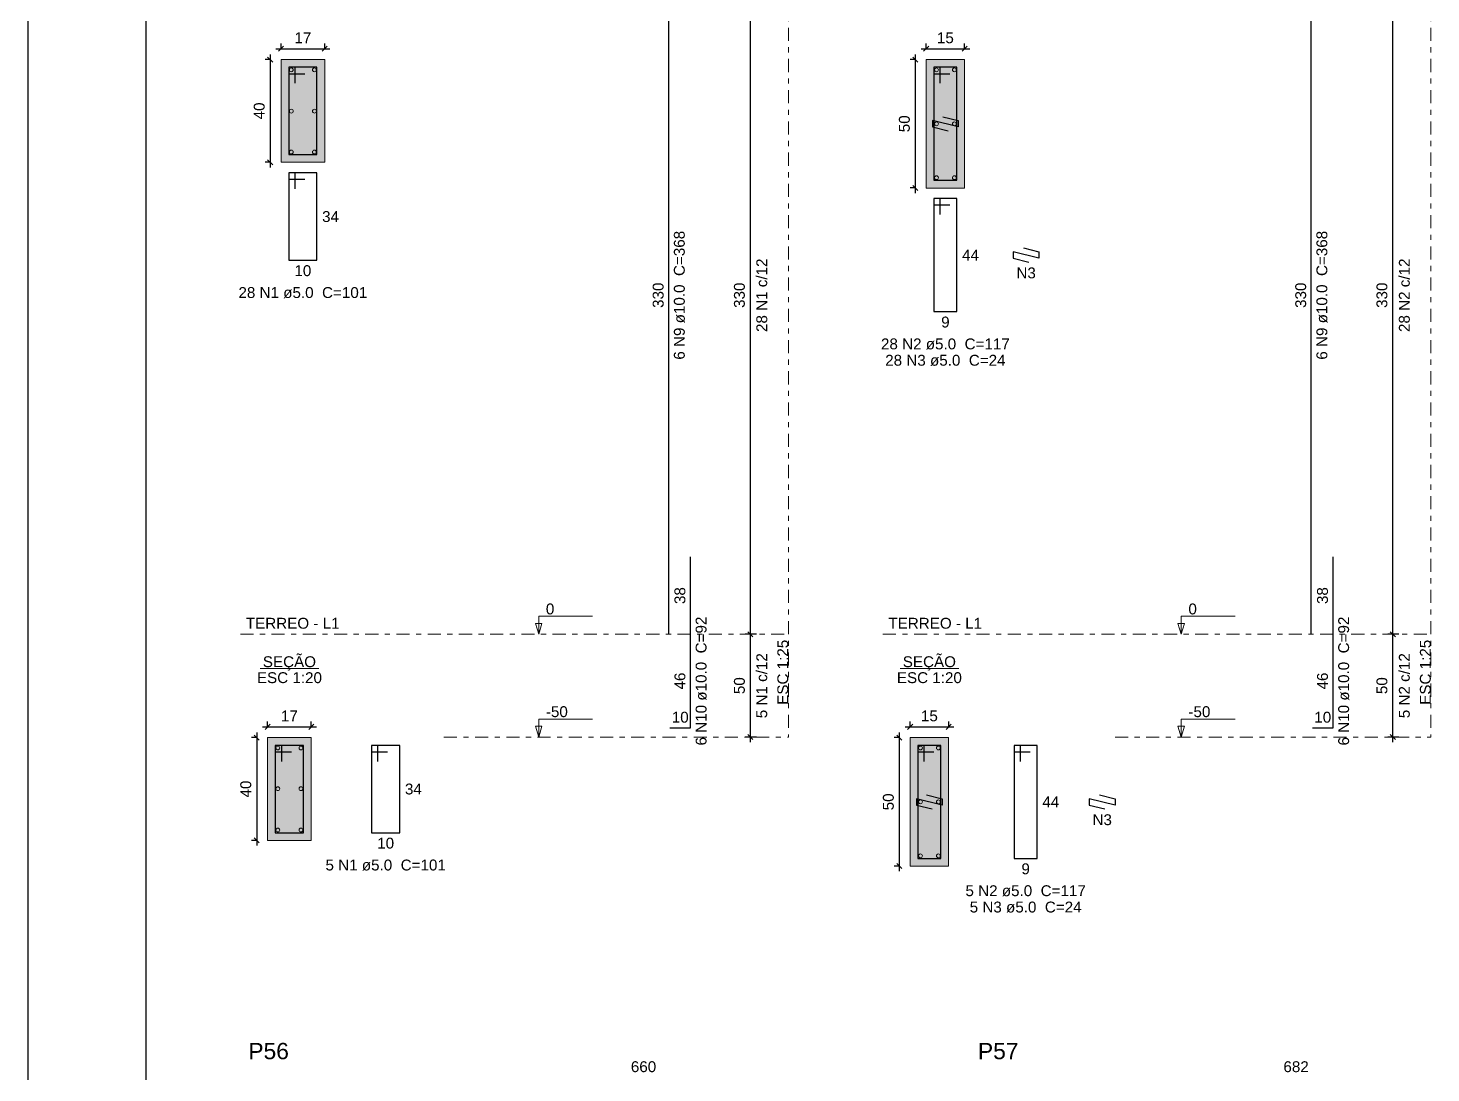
# Model space of a CAD drawing. Header units: millimetres. Extents: x -34 to 951, y -76 to 463.
# Drawn here: x 383.53 to 410.85, y -32.24 to -11.9 of the extents above; entities that cross this region are included whole.
import ezdxf

# ---------------------------------------------------------------- set-up
doc = ezdxf.new("R2010")
doc.units = ezdxf.units.MM
doc.header["$MEASUREMENT"] = 0
doc.linetypes.add('DASHDOT', pattern=[2.54, 1.27, -0.635, 0, -0.635])
doc.linetypes.add('NULL', pattern=[0])
for name, color, linetype, lineweight in [('Descrição da armadura', 7, 'Continuous', 0), ('DT-Barras na forma', 7, 'Continuous', 30), ('DT-Barras no corte', 5, 'Continuous', 5), ('DT-Barras rebatidas', 7, 'Continuous', 30), ('DT-Cotas', 7, 'Continuous', 5), ('DT-Forma', 5, 'Continuous', 5), ('DT-Hachura seção pilares', 252, 'Continuous', 5), ('DT-Pontilhado', 7, 'DASHDOT', 5), ('DT-Textos', 7, 'Continuous', 5), ('DT-Título', 7, 'Continuous', 20), ('Textos armaduras', 7, 'Continuous', 0)]:
    doc.layers.add(name, color=color, linetype=linetype, lineweight=lineweight)
doc.styles.add('Arial', font='arial.ttf')
doc.dimstyles.new('UM_20.000000', dxfattribs={"dimtxt": 0.18, "dimasz": 0.1, "dimexe": 0.1, "dimexo": 0.2, "dimgap": 0, "dimtad": 1, "dimtih": 1, "dimtoh": 1, "dimdec": 1, "dimlfac": 20, "dimzin": 0, "dimdsep": 46, "dimtxsty": 'Standard', "dimcen": 0.09, "dimdle": 0.1, "dimadec": 1, "dimazin": 2, "dimtfac": 1, "dimtdec": 4, "dimtofl": 0, "dimtmove": 0, "dimatfit": 3, "dimfxl": 1, "dimtolj": 1, "dimarcsym": 0})
doc.dimstyles.new('UM_25.000000', dxfattribs={"dimtxt": 0.18, "dimasz": 0.1, "dimexe": 0.1, "dimexo": 0.2, "dimgap": 0, "dimtad": 1, "dimtih": 1, "dimtoh": 1, "dimdec": 1, "dimlfac": 25, "dimzin": 0, "dimdsep": 46, "dimtxsty": 'Standard', "dimcen": 0.09, "dimdle": 0.1, "dimadec": 1, "dimazin": 2, "dimtfac": 1, "dimtdec": 4, "dimtofl": 0, "dimtmove": 0, "dimatfit": 3, "dimfxl": 1, "dimtolj": 1, "dimarcsym": 0})

# ---------------------------------------------------------------- blocks, each defined once
blk = doc.blocks.new('_Oblique')
at = {"color": 0, "linetype": 'ByBlock', "lineweight": -2}
blk.add_line((-0.5, -0.5), (0.5, 0.5), dxfattribs=at)
blk = doc.blocks.new('*D645')
at = {"layer": 'Defpoints', "color": 0, "transparency": 16777216}
for p in [(388.46, -12.513), (388.248, -14.513), (388.46, -14.513)]:
    blk.add_point(p, dxfattribs=at)
at = {"layer": 'DT-Cotas', "color": 0, "lineweight": -2, "transparency": 16777216}
for p, q in [((388.26, -12.513), (388.148, -12.513)), ((388.248, -12.413), (388.248, -14.613)), ((388.26, -14.513), (388.148, -14.513))]:
    blk.add_line(p, q, dxfattribs=at)
at = {"layer": 'DT-Cotas', "color": 0, "lineweight": -2, "transparency": 16777216, "xscale": 0.1, "yscale": 0.1, "zscale": 0.1}
for p, rotation in [((388.248, -12.513), 90), ((388.248, -14.513), 270)]:
    blk.add_blockref('_Oblique', p, dxfattribs=dict(at, rotation=rotation))
at = {"layer": 'DT-Cotas', "color": 7, "transparency": 16777216, "insert": (388.036, -13.513), "char_height": 0.2118, "attachment_point": 5, "rotation": 90, "style": 'Arial'}
blk.add_mtext('\\A1;40', dxfattribs=at)
blk = doc.blocks.new('*D646')
at = {"layer": 'Defpoints', "color": 0, "transparency": 16777216}
for p in [(388.46, -12.513), (389.31, -12.301), (389.31, -12.513)]:
    blk.add_point(p, dxfattribs=at)
at = {"layer": 'DT-Cotas', "color": 0, "lineweight": -2, "transparency": 16777216}
for p, q in [((388.46, -12.313), (388.46, -12.201)), ((389.31, -12.313), (389.31, -12.201)), ((388.36, -12.301), (389.41, -12.301))]:
    blk.add_line(p, q, dxfattribs=at)
at = {"layer": 'DT-Cotas', "color": 0, "lineweight": -2, "transparency": 16777216, "xscale": 0.1, "yscale": 0.1, "zscale": 0.1, "rotation": 180}
blk.add_blockref('_Oblique', (388.46, -12.301), dxfattribs=at)
at = {"layer": 'DT-Cotas', "color": 0, "lineweight": -2, "transparency": 16777216, "xscale": 0.1, "yscale": 0.1, "zscale": 0.1}
blk.add_blockref('_Oblique', (389.31, -12.301), dxfattribs=at)
at = {"layer": 'DT-Cotas', "color": 7, "transparency": 16777216, "insert": (388.885, -12.09), "char_height": 0.2118, "attachment_point": 5, "rotation": 0.0057, "style": 'Arial'}
blk.add_mtext('\\A1;17', dxfattribs=at)
blk = doc.blocks.new('*D647')
at = {"layer": 'Defpoints', "color": 0, "transparency": 16777216}
for p in [(397.598, -10.501), (397.915, -10.501), (397.915, -23.701)]:
    blk.add_point(p, dxfattribs=at)
at = {"layer": 'DT-Cotas', "color": 0, "lineweight": -2, "transparency": 16777216}
for p, q in [((397.715, -10.501), (397.498, -10.501)), ((397.598, -23.801), (397.598, -10.401)), ((397.715, -23.701), (397.498, -23.701))]:
    blk.add_line(p, q, dxfattribs=at)
at = {"layer": 'DT-Cotas', "color": 0, "lineweight": -2, "transparency": 16777216, "xscale": 0.1, "yscale": 0.1, "zscale": 0.1}
for p, rotation in [((397.598, -10.501), 90), ((397.598, -23.701), 270)]:
    blk.add_blockref('_Oblique', p, dxfattribs=dict(at, rotation=rotation))
at = {"layer": 'DT-Cotas', "color": 7, "transparency": 16777216, "insert": (397.386, -17.101), "char_height": 0.2118, "attachment_point": 5, "rotation": 90, "style": 'Arial'}
blk.add_mtext('\\A1;330', dxfattribs=at)
blk = doc.blocks.new('*D648')
at = {"layer": 'Defpoints', "color": 0, "transparency": 16777216}
for p in [(388.198, -25.713), (387.986, -27.713), (388.198, -27.713)]:
    blk.add_point(p, dxfattribs=at)
at = {"layer": 'DT-Cotas', "color": 0, "lineweight": -2, "transparency": 16777216}
for p, q in [((387.986, -25.613), (387.986, -27.813)), ((387.998, -25.713), (387.886, -25.713)), ((387.998, -27.713), (387.886, -27.713))]:
    blk.add_line(p, q, dxfattribs=at)
at = {"layer": 'DT-Cotas', "color": 0, "lineweight": -2, "transparency": 16777216, "xscale": 0.1, "yscale": 0.1, "zscale": 0.1}
for p, rotation in [((387.986, -25.713), 90), ((387.986, -27.713), 270)]:
    blk.add_blockref('_Oblique', p, dxfattribs=dict(at, rotation=rotation))
at = {"layer": 'DT-Cotas', "color": 7, "transparency": 16777216, "insert": (387.774, -26.713), "char_height": 0.2118, "attachment_point": 5, "rotation": 90, "style": 'Arial'}
blk.add_mtext('\\A1;40', dxfattribs=at)
blk = doc.blocks.new('*D649')
at = {"layer": 'Defpoints', "color": 0, "transparency": 16777216}
for p in [(389.048, -25.501), (388.198, -25.713), (389.048, -25.713)]:
    blk.add_point(p, dxfattribs=at)
at = {"layer": 'DT-Cotas', "color": 0, "lineweight": -2, "transparency": 16777216}
for p, q in [((388.198, -25.513), (388.198, -25.401)), ((389.048, -25.513), (389.048, -25.401)), ((388.098, -25.501), (389.148, -25.501))]:
    blk.add_line(p, q, dxfattribs=at)
at = {"layer": 'DT-Cotas', "color": 0, "lineweight": -2, "transparency": 16777216, "xscale": 0.1, "yscale": 0.1, "zscale": 0.1, "rotation": 180}
blk.add_blockref('_Oblique', (388.198, -25.501), dxfattribs=at)
at = {"layer": 'DT-Cotas', "color": 0, "lineweight": -2, "transparency": 16777216, "xscale": 0.1, "yscale": 0.1, "zscale": 0.1}
blk.add_blockref('_Oblique', (389.048, -25.501), dxfattribs=at)
at = {"layer": 'DT-Cotas', "color": 7, "transparency": 16777216, "insert": (388.623, -25.29), "char_height": 0.2118, "attachment_point": 5, "style": 'Arial'}
blk.add_mtext('\\A1;17', dxfattribs=at)
blk = doc.blocks.new('*D650')
at = {"layer": 'Defpoints', "color": 0, "transparency": 16777216}
for p in [(397.598, -23.701), (397.915, -23.701), (397.915, -25.701)]:
    blk.add_point(p, dxfattribs=at)
at = {"layer": 'DT-Cotas', "color": 0, "lineweight": -2, "transparency": 16777216}
for p, q in [((397.715, -23.701), (397.498, -23.701)), ((397.598, -25.801), (397.598, -23.601)), ((397.715, -25.701), (397.498, -25.701))]:
    blk.add_line(p, q, dxfattribs=at)
at = {"layer": 'DT-Cotas', "color": 0, "lineweight": -2, "transparency": 16777216, "xscale": 0.1, "yscale": 0.1, "zscale": 0.1}
for p, rotation in [((397.598, -23.701), 90), ((397.598, -25.701), 270)]:
    blk.add_blockref('_Oblique', p, dxfattribs=dict(at, rotation=rotation))
at = {"layer": 'DT-Cotas', "color": 7, "transparency": 16777216, "insert": (397.386, -24.701), "char_height": 0.2118, "attachment_point": 5, "rotation": 90, "style": 'Arial'}
blk.add_mtext('\\A1;50', dxfattribs=at)
blk = doc.blocks.new('*D613')
at = {"layer": 'Defpoints', "color": 0, "transparency": 16777216}
for p in [(401.021, -12.513), (400.809, -15.013), (401.021, -15.013)]:
    blk.add_point(p, dxfattribs=at)
at = {"layer": 'DT-Cotas', "color": 0, "lineweight": -2, "transparency": 16777216}
for p, q in [((400.821, -12.513), (400.709, -12.513)), ((400.809, -12.413), (400.809, -15.113)), ((400.821, -15.013), (400.709, -15.013))]:
    blk.add_line(p, q, dxfattribs=at)
at = {"layer": 'DT-Cotas', "color": 0, "lineweight": -2, "transparency": 16777216, "xscale": 0.1, "yscale": 0.1, "zscale": 0.1}
for p, rotation in [((400.809, -12.513), 90), ((400.809, -15.013), 270)]:
    blk.add_blockref('_Oblique', p, dxfattribs=dict(at, rotation=rotation))
at = {"layer": 'DT-Cotas', "color": 7, "transparency": 16777216, "insert": (400.598, -13.763), "char_height": 0.2118, "attachment_point": 5, "rotation": 90, "style": 'Arial'}
blk.add_mtext('\\A1;50', dxfattribs=at)
blk = doc.blocks.new('*D614')
at = {"layer": 'Defpoints', "color": 0, "transparency": 16777216}
for p in [(401.021, -12.513), (401.771, -12.301), (401.771, -12.513)]:
    blk.add_point(p, dxfattribs=at)
at = {"layer": 'DT-Cotas', "color": 0, "lineweight": -2, "transparency": 16777216}
for p, q in [((401.021, -12.313), (401.021, -12.201)), ((401.771, -12.313), (401.771, -12.201)), ((400.921, -12.301), (401.871, -12.301))]:
    blk.add_line(p, q, dxfattribs=at)
at = {"layer": 'DT-Cotas', "color": 0, "lineweight": -2, "transparency": 16777216, "xscale": 0.1, "yscale": 0.1, "zscale": 0.1, "rotation": 180}
blk.add_blockref('_Oblique', (401.021, -12.301), dxfattribs=at)
at = {"layer": 'DT-Cotas', "color": 0, "lineweight": -2, "transparency": 16777216, "xscale": 0.1, "yscale": 0.1, "zscale": 0.1}
blk.add_blockref('_Oblique', (401.771, -12.301), dxfattribs=at)
at = {"layer": 'DT-Cotas', "color": 7, "transparency": 16777216, "insert": (401.396, -12.09), "char_height": 0.2118, "attachment_point": 5, "rotation": 0.0057, "style": 'Arial'}
blk.add_mtext('\\A1;15', dxfattribs=at)
blk = doc.blocks.new('*D615')
at = {"layer": 'Defpoints', "color": 0, "transparency": 16777216}
for p in [(410.109, -10.501), (410.427, -10.501), (410.427, -23.701)]:
    blk.add_point(p, dxfattribs=at)
at = {"layer": 'DT-Cotas', "color": 0, "lineweight": -2, "transparency": 16777216}
for p, q in [((410.227, -10.501), (410.009, -10.501)), ((410.109, -23.801), (410.109, -10.401)), ((410.227, -23.701), (410.009, -23.701))]:
    blk.add_line(p, q, dxfattribs=at)
at = {"layer": 'DT-Cotas', "color": 0, "lineweight": -2, "transparency": 16777216, "xscale": 0.1, "yscale": 0.1, "zscale": 0.1}
for p, rotation in [((410.109, -10.501), 90), ((410.109, -23.701), 270)]:
    blk.add_blockref('_Oblique', p, dxfattribs=dict(at, rotation=rotation))
at = {"layer": 'DT-Cotas', "color": 7, "transparency": 16777216, "insert": (409.897, -17.101), "char_height": 0.2118, "attachment_point": 5, "rotation": 90, "style": 'Arial'}
blk.add_mtext('\\A1;330', dxfattribs=at)
blk = doc.blocks.new('*D616')
at = {"layer": 'Defpoints', "color": 0, "transparency": 16777216}
for p in [(410.109, -10.501), (410.427, -10.501), (410.427, -23.701)]:
    blk.add_point(p, dxfattribs=at)
at = {"layer": 'DT-Cotas', "color": 0, "lineweight": -2, "transparency": 16777216}
for p, q in [((410.227, -10.501), (410.009, -10.501)), ((410.109, -23.801), (410.109, -10.401)), ((410.227, -23.701), (410.009, -23.701))]:
    blk.add_line(p, q, dxfattribs=at)
at = {"layer": 'DT-Cotas', "color": 0, "lineweight": -2, "transparency": 16777216, "xscale": 0.1, "yscale": 0.1, "zscale": 0.1}
for p, rotation in [((410.109, -10.501), 90), ((410.109, -23.701), 270)]:
    blk.add_blockref('_Oblique', p, dxfattribs=dict(at, rotation=rotation))
blk = doc.blocks.new('*D617')
at = {"layer": 'Defpoints', "color": 0, "transparency": 16777216}
for p in [(400.71, -25.713), (400.498, -28.213), (400.71, -28.213)]:
    blk.add_point(p, dxfattribs=at)
at = {"layer": 'DT-Cotas', "color": 0, "lineweight": -2, "transparency": 16777216}
for p, q in [((400.498, -25.613), (400.498, -28.313)), ((400.51, -25.713), (400.398, -25.713)), ((400.51, -28.213), (400.398, -28.213))]:
    blk.add_line(p, q, dxfattribs=at)
at = {"layer": 'DT-Cotas', "color": 0, "lineweight": -2, "transparency": 16777216, "xscale": 0.1, "yscale": 0.1, "zscale": 0.1}
for p, rotation in [((400.498, -25.713), 90), ((400.498, -28.213), 270)]:
    blk.add_blockref('_Oblique', p, dxfattribs=dict(at, rotation=rotation))
at = {"layer": 'DT-Cotas', "color": 7, "transparency": 16777216, "insert": (400.286, -26.963), "char_height": 0.2118, "attachment_point": 5, "rotation": 90, "style": 'Arial'}
blk.add_mtext('\\A1;50', dxfattribs=at)
blk = doc.blocks.new('*D618')
at = {"layer": 'Defpoints', "color": 0, "transparency": 16777216}
for p in [(401.46, -25.501), (400.71, -25.713), (401.46, -25.713)]:
    blk.add_point(p, dxfattribs=at)
at = {"layer": 'DT-Cotas', "color": 0, "lineweight": -2, "transparency": 16777216}
for p, q in [((400.71, -25.513), (400.71, -25.401)), ((401.46, -25.513), (401.46, -25.401)), ((400.61, -25.501), (401.56, -25.501))]:
    blk.add_line(p, q, dxfattribs=at)
at = {"layer": 'DT-Cotas', "color": 0, "lineweight": -2, "transparency": 16777216, "xscale": 0.1, "yscale": 0.1, "zscale": 0.1, "rotation": 180}
blk.add_blockref('_Oblique', (400.71, -25.501), dxfattribs=at)
at = {"layer": 'DT-Cotas', "color": 0, "lineweight": -2, "transparency": 16777216, "xscale": 0.1, "yscale": 0.1, "zscale": 0.1}
blk.add_blockref('_Oblique', (401.46, -25.501), dxfattribs=at)
at = {"layer": 'DT-Cotas', "color": 7, "transparency": 16777216, "insert": (401.085, -25.29), "char_height": 0.2118, "attachment_point": 5, "rotation": 0.0057, "style": 'Arial'}
blk.add_mtext('\\A1;15', dxfattribs=at)
blk = doc.blocks.new('*D619')
at = {"layer": 'Defpoints', "color": 0, "transparency": 16777216}
for p in [(410.109, -23.701), (410.427, -23.701), (410.427, -25.701)]:
    blk.add_point(p, dxfattribs=at)
at = {"layer": 'DT-Cotas', "color": 0, "lineweight": -2, "transparency": 16777216}
for p, q in [((410.227, -23.701), (410.009, -23.701)), ((410.109, -25.801), (410.109, -23.601)), ((410.227, -25.701), (410.009, -25.701))]:
    blk.add_line(p, q, dxfattribs=at)
at = {"layer": 'DT-Cotas', "color": 0, "lineweight": -2, "transparency": 16777216, "xscale": 0.1, "yscale": 0.1, "zscale": 0.1}
for p, rotation in [((410.109, -23.701), 90), ((410.109, -25.701), 270)]:
    blk.add_blockref('_Oblique', p, dxfattribs=dict(at, rotation=rotation))
at = {"layer": 'DT-Cotas', "color": 7, "transparency": 16777216, "insert": (409.897, -24.701), "char_height": 0.2118, "attachment_point": 5, "rotation": 90, "style": 'Arial'}
blk.add_mtext('\\A1;50', dxfattribs=at)
blk = doc.blocks.new('*D620')
at = {"layer": 'Defpoints', "color": 0, "transparency": 16777216}
for p in [(410.109, -23.701), (410.427, -23.701), (410.427, -25.701)]:
    blk.add_point(p, dxfattribs=at)
at = {"layer": 'DT-Cotas', "color": 0, "lineweight": -2, "transparency": 16777216}
for p, q in [((410.227, -23.701), (410.009, -23.701)), ((410.109, -25.801), (410.109, -23.601)), ((410.227, -25.701), (410.009, -25.701))]:
    blk.add_line(p, q, dxfattribs=at)
at = {"layer": 'DT-Cotas', "color": 0, "lineweight": -2, "transparency": 16777216, "xscale": 0.1, "yscale": 0.1, "zscale": 0.1}
for p, rotation in [((410.109, -23.701), 90), ((410.109, -25.701), 270)]:
    blk.add_blockref('_Oblique', p, dxfattribs=dict(at, rotation=rotation))

msp = doc.modelspace()

# ---------------------------------------------------------------- hatches: boundary and pattern name
at = {"layer": 'DT-Hachura seção pilares', "linetype": 'Continuous'}
for points in [[(388.4596, -14.5131), (388.4596, -14.5131), (389.3096, -14.5131), (389.3096, -12.5131), (388.4596, -12.5131), (388.4596, -14.5131)], [(401.0212, -15.0131), (401.0212, -15.0131), (401.7712, -15.0131), (401.7712, -12.5131), (401.0212, -12.5131), (401.0212, -15.0131)], [(388.198, -27.7131), (388.198, -27.7131), (389.048, -27.7131), (389.048, -25.7131), (388.198, -25.7131), (388.198, -27.7131)], [(400.7095, -28.2131), (400.7095, -28.2131), (401.4595, -28.2131), (401.4595, -25.7131), (400.7095, -25.7131), (400.7095, -28.2131)]]:
    msp.add_hatch(color=252, dxfattribs=at).paths.add_polyline_path(points)

# ---------------------------------------------------------------- linework, layer by layer
at = {"color": 7}
for p, q in [((383.534, -76.3225), (383.534, 7.7775)), ((385.834, -75.0225), (385.834, 6.4775))]:
    msp.add_line(p, q, dxfattribs=at)
at = {"layer": 'DT-Barras na forma'}
for points in [[(388.7346, -12.9756), (388.7346, -12.6631), (388.6096, -12.6631), (388.6096, -14.3631), (389.1596, -14.3631), (389.1596, -12.6631), (388.6096, -12.6631), (388.6096, -12.7881), (388.9221, -12.7881)], [(401.2962, -12.9756), (401.2962, -12.6631), (401.1712, -12.6631), (401.1712, -14.8631), (401.6212, -14.8631), (401.6212, -12.6631), (401.1712, -12.6631), (401.1712, -12.7881), (401.4837, -12.7881)], [(401.343, -13.6248), (401.6462, -13.7006), (401.6462, -13.8256), (401.1462, -13.7006), (401.1462, -13.8256), (401.4494, -13.9014)], [(388.473, -26.1756), (388.473, -25.8631), (388.348, -25.8631), (388.348, -27.5631), (388.898, -27.5631), (388.898, -25.8631), (388.348, -25.8631), (388.348, -25.9881), (388.6605, -25.9881)], [(400.9845, -26.1756), (400.9845, -25.8631), (400.8595, -25.8631), (400.8595, -28.0631), (401.3095, -28.0631), (401.3095, -25.8631), (400.8595, -25.8631), (400.8595, -25.9881), (401.172, -25.9881)], [(401.0313, -26.8248), (401.3345, -26.9006), (401.3345, -27.0256), (400.8345, -26.9006), (400.8345, -27.0256), (401.1377, -27.1014)]]:
    msp.add_lwpolyline(points, dxfattribs=at)
at = {"layer": 'DT-Barras no corte'}
for centre in [(388.6596, -12.7131), (389.1096, -12.7131), (401.2212, -12.7131), (401.5712, -12.7131), (388.66, -13.5164), (389.11, -13.5164), (401.2212, -13.7631), (401.5712, -13.7631), (388.6596, -14.3131), (389.1096, -14.3131), (401.2212, -14.8131), (401.5712, -14.8131), (388.398, -25.9131), (388.848, -25.9131), (400.9095, -25.9131), (401.2595, -25.9131), (388.398, -26.7069), (388.848, -26.7069), (400.9095, -26.9631), (401.2595, -26.9631), (388.398, -27.5116), (388.848, -27.5116), (400.9095, -28.0131), (401.2595, -28.0131)]:
    msp.add_circle(centre, 0.0375, dxfattribs=at)
at = {"layer": 'DT-Barras rebatidas'}
for points in [[(396.009, -23.701), (396.009, -10.501), (396.009, -8.9943)], [(408.5206, -23.701), (408.5206, -10.501), (408.5206, -8.9943)], [(388.7346, -15.0315), (388.7346, -14.719), (388.6096, -14.719), (388.6096, -16.419), (389.1596, -16.419), (389.1596, -14.719), (388.6096, -14.719), (388.6096, -14.844), (388.9221, -14.844)], [(401.2962, -15.5315), (401.2962, -15.219), (401.1712, -15.219), (401.1712, -17.419), (401.6212, -17.419), (401.6212, -15.219), (401.1712, -15.219), (401.1712, -15.344), (401.4837, -15.344)], [(402.9151, -16.1807), (403.2183, -16.2565), (403.2183, -16.3815), (402.7183, -16.2565), (402.7183, -16.3815), (403.0214, -16.4573)], [(396.0326, -25.521), (396.4326, -25.521), (396.4326, -23.701), (396.4326, -22.1943)], [(408.5442, -25.521), (408.9442, -25.521), (408.9442, -23.701), (408.9442, -22.1943)], [(390.3474, -26.1756), (390.3474, -25.8631), (390.2224, -25.8631), (390.2224, -27.5631), (390.7724, -27.5631), (390.7724, -25.8631), (390.2224, -25.8631), (390.2224, -25.9881), (390.5349, -25.9881)], [(402.8589, -26.1756), (402.8589, -25.8631), (402.7339, -25.8631), (402.7339, -28.0631), (403.1839, -28.0631), (403.1839, -25.8631), (402.7339, -25.8631), (402.7339, -25.9881), (403.0464, -25.9881)], [(404.3954, -26.8248), (404.6985, -26.9006), (404.6985, -27.0256), (404.1985, -26.9006), (404.1985, -27.0256), (404.5017, -27.1014)]]:
    msp.add_lwpolyline(points, dxfattribs=at)
at = {"layer": 'DT-Forma'}
for points in [[(388.4596, -14.5131), (389.3096, -14.5131), (389.3096, -12.5131), (388.4596, -12.5131), (388.4596, -14.5131)], [(401.0212, -15.0131), (401.7712, -15.0131), (401.7712, -12.5131), (401.0212, -12.5131), (401.0212, -15.0131)], [(388.198, -27.7131), (389.048, -27.7131), (389.048, -25.7131), (388.198, -25.7131), (388.198, -27.7131)], [(400.7095, -28.2131), (401.4595, -28.2131), (401.4595, -25.7131), (400.7095, -25.7131), (400.7095, -28.2131)]]:
    msp.add_lwpolyline(points, close=True, dxfattribs=at)
at = {"layer": 'DT-Pontilhado', "ltscale": 0.2}
for p, q in [((398.3388, 2.699), (398.3388, -25.701)), ((410.8504, 2.699), (410.8504, -25.701)), ((387.6685, -23.701), (398.3388, -23.701)), ((400.18, -23.701), (410.8504, -23.701)), ((391.6311, -25.701), (398.3388, -25.701)), ((404.6985, -25.701), (410.8504, -25.701))]:
    msp.add_line(p, q, dxfattribs=at)
at = {"layer": 'DT-Textos'}
for p, q in [((388.0507, -24.3682), (389.1952, -24.3682)), ((400.5123, -24.3682), (401.6567, -24.3682))]:
    msp.add_line(p, q, dxfattribs=at)
for points in [[(393.4764, -23.701), (393.54, -23.4892), (393.4129, -23.4892), (393.4764, -23.701), (393.4764, -23.351), (394.5264, -23.351)], [(405.988, -23.701), (406.0515, -23.4892), (405.9244, -23.4892), (405.988, -23.701), (405.988, -23.351), (407.038, -23.351)], [(393.4764, -25.701), (393.54, -25.4892), (393.4129, -25.4892), (393.4764, -25.701), (393.4764, -25.351), (394.5264, -25.351)], [(405.988, -25.701), (406.0515, -25.4892), (405.9244, -25.4892), (405.988, -25.701), (405.988, -25.351), (407.038, -25.351)]]:
    msp.add_lwpolyline(points, dxfattribs=at)

# ---------------------------------------------------------------- texts
at = {"layer": 'Descrição da armadura', "linetype": 'NULL', "char_height": 0.2118, "attachment_point": 8, "rotation": 90.00021, "line_spacing_factor": 0.9, "style": 'Arial'}
for s, insert, width in [('6 N9 ø10.0  C=368', (396.3266, -17.1009), 5.015721), ('6 N9 ø10.0  C=368', (408.8381, -17.1009), 5.015721), ('28 N1 c/12', (397.9292, -17.101), 2.90156), ('28 N2 c/12', (410.4408, -17.101), 2.90156), ('6 N10 ø10.0  C=92', (396.7506, -24.6109), 5.015721), ('6 N10 ø10.0  C=92', (409.2621, -24.6109), 5.015721), ('5 N1 c/12', (397.9292, -24.701), 2.57256), ('5 N2 c/12', (410.4408, -24.701), 2.57256)]:
    msp.add_mtext(s, dxfattribs=dict(at, insert=insert, width=width))
at = {"layer": 'Descrição da armadura', "linetype": 'NULL', "char_height": 0.2118, "attachment_point": 8, "line_spacing_factor": 0.9, "style": 'Arial'}
for s, insert, width in [('N3', (402.968, -16.775), 0.756475), ('28 N1 ø5.0  C=101', (388.8845, -17.16), 5.015721), ('28 N2 ø5.0  C=117', (401.396, -18.16), 5.015721), ('28 N3 ø5.0  C=24', (401.396, -18.478), 4.726721), ('N3', (404.449, -27.419), 0.756475), ('5 N1 ø5.0  C=101', (390.4975, -28.304), 4.686721), ('5 N2 ø5.0  C=117', (402.959, -28.804), 4.686721), ('5 N3 ø5.0  C=24', (402.959, -29.122), 4.39772)]:
    msp.add_mtext(s, dxfattribs=dict(at, insert=insert, width=width))
at = {"layer": 'DT-Textos', "linetype": 'NULL', "char_height": 0.2118, "line_spacing_factor": 0.798, "style": 'Arial'}
for s, insert, width, attachment_point in [('0', (393.6165, -23.316), 0.329, 7), ('0', (406.128, -23.316), 0.329, 7), ('TERREO - L1', (387.7745, -23.595), 3.650321, 7), ('TERREO - L1', (400.286, -23.595), 3.650321, 7), ('SEÇÃO', (388.6235, -24.4059), 2.072476, 8), ('SEÇÃO', (401.084, -24.4059), 2.072476, 8), ('ESC 1:20', (388.6235, -24.654), 2.532883, 8), ('ESC 1:20', (401.084, -24.654), 2.532883, 8), ('-50', (393.6165, -25.316), 0.854949, 7), ('-50', (406.128, -25.316), 0.854949, 7), ('660', (395.2714, -32.2272), 0.987001, 7), ('682', (407.9778, -32.2272), 0.987001, 7)]:
    msp.add_mtext(s, dxfattribs=dict(at, insert=insert, width=width, attachment_point=attachment_point))
at = {"layer": 'DT-Textos', "linetype": 'NULL', "char_height": 0.2118, "width": 2.532883, "attachment_point": 9, "rotation": 90.00021, "line_spacing_factor": 0.798, "style": 'Arial'}
for insert in [(398.3386, -23.8069), (410.8501, -23.8069)]:
    msp.add_mtext('ESC 1:25', dxfattribs=dict(at, insert=insert))
at = {"layer": 'DT-Título', "linetype": 'NULL', "char_height": 0.3177, "width": 1.579298, "attachment_point": 7, "line_spacing_factor": 0.798, "style": 'Arial'}
for s, insert in [('P56', (387.8234, -31.9773)), ('P57', (402.0298, -31.9773))]:
    msp.add_mtext(s, dxfattribs=dict(at, insert=insert))
at = {"layer": 'Textos armaduras', "linetype": 'NULL', "char_height": 0.2118, "line_spacing_factor": 0.9, "style": 'Arial'}
for s, insert, width, attachment_point in [('34', (389.2596, -15.4631), 1.058001, 1), ('44', (401.7212, -16.2131), 1.058001, 1), ('10', (388.8846, -16.5163), 1.058001, 2), ('9', (401.3962, -17.5163), 0.729, 2), ('10', (396.2326, -25.4237), 1.058001, 8), ('10', (408.7442, -25.4237), 1.058001, 8), ('34', (390.8724, -26.6072), 1.058001, 1), ('44', (403.2839, -26.8572), 1.058001, 1), ('10', (390.4974, -27.6604), 1.058001, 2), ('9', (402.9589, -28.1604), 0.729, 2)]:
    msp.add_mtext(s, dxfattribs=dict(at, insert=insert, width=width, attachment_point=attachment_point))
at = {"layer": 'Textos armaduras', "linetype": 'NULL', "char_height": 0.2118, "attachment_point": 8, "rotation": 90.00021, "line_spacing_factor": 0.9, "style": 'Arial'}
for s, insert, width in [('330', (395.9117, -17.101), 1.387001), ('330', (408.4233, -17.101), 1.387001), ('38', (396.3353, -22.9476), 1.058001), ('38', (408.8469, -22.9476), 1.058001), ('46', (396.3353, -24.611), 1.058001), ('46', (408.8469, -24.611), 1.058001)]:
    msp.add_mtext(s, dxfattribs=dict(at, insert=insert, width=width))

# ---------------------------------------------------------------- dimensions: what is measured, and where the dimension line sits
at = {"layer": 'DT-Cotas'}
for base, p1, p2, dimstyle, override, picture, middle in [((397.5975, -10.501), (397.9152, -23.701), (397.9152, -10.501), 'UM_25.000000', {"dimtxt": 0.2118, "dimasz": 0.1, "dimexe": 0.1, "dimexo": 0.2, "dimtad": 1, "dimtih": 0, "dimtoh": 0, "dimdec": 1, "dimlfac": 25, "dimzin": 8, "dimtxsty": 'Arial', "dimblk": 'Oblique', "dimblk1": 'Oblique', "dimblk2": 'Oblique', "dimsah": 1, "dimdle": 0.1, "dimse1": 0, "dimse2": 0, "dimclrt": 7, "dimadec": 1, "dimazin": 3, "dimtmove": 2, "dimldrblk": 'Oblique'}, '*D647', (397.3857, -17.101)), ((410.1091, -10.501), (410.4268, -23.701), (410.4268, -10.501), 'UM_25.000000', {"dimtxt": 0.2118, "dimasz": 0.1, "dimexe": 0.1, "dimexo": 0.2, "dimtad": 1, "dimtih": 0, "dimtoh": 0, "dimdec": 1, "dimlfac": 25, "dimzin": 8, "dimtxsty": 'Arial', "dimblk": 'Oblique', "dimblk1": 'Oblique', "dimblk2": 'Oblique', "dimsah": 1, "dimdle": 0.1, "dimse1": 0, "dimse2": 0, "dimclrt": 7, "dimadec": 1, "dimazin": 3, "dimtmove": 2, "dimldrblk": 'Oblique'}, '*D615', (409.8973, -17.101)), ((388.2478, -14.5131), (388.4596, -12.5131), (388.4596, -14.5131), 'UM_20.000000', {"dimtxt": 0.2118, "dimasz": 0.1, "dimexe": 0.1, "dimexo": 0.2, "dimtad": 1, "dimtih": 0, "dimtoh": 0, "dimdec": 1, "dimlfac": 20, "dimzin": 8, "dimtxsty": 'Arial', "dimblk": 'Oblique', "dimblk1": 'Oblique', "dimblk2": 'Oblique', "dimsah": 1, "dimdle": 0.1, "dimse1": 0, "dimse2": 0, "dimclrt": 7, "dimadec": 1, "dimazin": 3, "dimtmove": 2, "dimldrblk": 'Oblique'}, '*D645', (388.036, -13.5131)), ((400.8094, -15.0131), (401.0212, -12.5131), (401.0212, -15.0131), 'UM_20.000000', {"dimtxt": 0.2118, "dimasz": 0.1, "dimexe": 0.1, "dimexo": 0.2, "dimtad": 1, "dimtih": 0, "dimtoh": 0, "dimdec": 1, "dimlfac": 20, "dimzin": 8, "dimtxsty": 'Arial', "dimblk": 'Oblique', "dimblk1": 'Oblique', "dimblk2": 'Oblique', "dimsah": 1, "dimdle": 0.1, "dimse1": 0, "dimse2": 0, "dimclrt": 7, "dimadec": 1, "dimazin": 3, "dimtmove": 2, "dimldrblk": 'Oblique'}, '*D613', (400.5976, -13.7631)), ((397.5975, -23.701), (397.9152, -25.701), (397.9152, -23.701), 'UM_25.000000', {"dimtxt": 0.2118, "dimasz": 0.1, "dimexe": 0.1, "dimexo": 0.2, "dimtad": 1, "dimtih": 0, "dimtoh": 0, "dimdec": 1, "dimlfac": 25, "dimzin": 8, "dimtxsty": 'Arial', "dimblk": 'Oblique', "dimblk1": 'Oblique', "dimblk2": 'Oblique', "dimsah": 1, "dimdle": 0.1, "dimse1": 0, "dimse2": 0, "dimclrt": 7, "dimadec": 1, "dimazin": 3, "dimtmove": 2, "dimldrblk": 'Oblique'}, '*D650', (397.3857, -24.701)), ((410.1091, -23.701), (410.4268, -25.701), (410.4268, -23.701), 'UM_25.000000', {"dimtxt": 0.2118, "dimasz": 0.1, "dimexe": 0.1, "dimexo": 0.2, "dimtad": 1, "dimtih": 0, "dimtoh": 0, "dimdec": 1, "dimlfac": 25, "dimzin": 8, "dimtxsty": 'Arial', "dimblk": 'Oblique', "dimblk1": 'Oblique', "dimblk2": 'Oblique', "dimsah": 1, "dimdle": 0.1, "dimse1": 0, "dimse2": 0, "dimclrt": 7, "dimadec": 1, "dimazin": 3, "dimtmove": 2, "dimldrblk": 'Oblique'}, '*D619', (409.8973, -24.701)), ((387.9862, -27.7131), (388.198, -25.7131), (388.198, -27.7131), 'UM_20.000000', {"dimtxt": 0.2118, "dimasz": 0.1, "dimexe": 0.1, "dimexo": 0.2, "dimtad": 1, "dimtih": 0, "dimtoh": 0, "dimdec": 1, "dimlfac": 20, "dimzin": 8, "dimtxsty": 'Arial', "dimblk": 'Oblique', "dimblk1": 'Oblique', "dimblk2": 'Oblique', "dimsah": 1, "dimdle": 0.1, "dimse1": 0, "dimse2": 0, "dimclrt": 7, "dimadec": 1, "dimazin": 3, "dimtmove": 2, "dimldrblk": 'Oblique'}, '*D648', (387.7744, -26.7131)), ((400.4977, -28.2131), (400.7095, -25.7131), (400.7095, -28.2131), 'UM_20.000000', {"dimtxt": 0.2118, "dimasz": 0.1, "dimexe": 0.1, "dimexo": 0.2, "dimtad": 1, "dimtih": 0, "dimtoh": 0, "dimdec": 1, "dimlfac": 20, "dimzin": 8, "dimtxsty": 'Arial', "dimblk": 'Oblique', "dimblk1": 'Oblique', "dimblk2": 'Oblique', "dimsah": 1, "dimdle": 0.1, "dimse1": 0, "dimse2": 0, "dimclrt": 7, "dimadec": 1, "dimazin": 3, "dimtmove": 2, "dimldrblk": 'Oblique'}, '*D617', (400.2859, -26.9631))]:
    dim = msp.add_linear_dim(base=base, p1=p1, p2=p2, angle=90, dimstyle=dimstyle, override=override, dxfattribs=at)
    dim.commit()
    dim.dimension.update_dxf_attribs({"geometry": picture, "text_midpoint": middle, "dimtype": 160, "text_rotation": 90})
for base, p1, p2, picture, middle in [((410.1091, -10.501), (410.4268, -23.701), (410.4268, -10.501), '*D616', (410.0032, -17.101)), ((410.1091, -23.701), (410.4268, -25.701), (410.4268, -23.701), '*D620', (410.0032, -24.701))]:
    dim = msp.add_linear_dim(base=base, p1=p1, p2=p2, angle=90, text=' ', dimstyle='UM_25.000000', override={"dimtxt": 0.2118, "dimasz": 0.1, "dimexe": 0.1, "dimexo": 0.2, "dimtad": 1, "dimtih": 0, "dimtoh": 0, "dimdec": 1, "dimlfac": 25, "dimzin": 8, "dimtxsty": 'Arial', "dimblk": 'Oblique', "dimblk1": 'Oblique', "dimblk2": 'Oblique', "dimsah": 1, "dimdle": 0.1, "dimse1": 0, "dimse2": 0, "dimclrt": 256, "dimadec": 1, "dimazin": 3, "dimtmove": 2, "dimldrblk": 'Oblique'}, dxfattribs=at)
    dim.commit()
    dim.dimension.update_dxf_attribs({"geometry": picture, "text_midpoint": middle, "dimtype": 160, "text_rotation": 90})
for base, p1, p2, picture, middle in [((389.3096, -12.3013), (388.4596, -12.5131), (389.3096, -12.5131), '*D646', (388.8846, -12.0895)), ((401.7712, -12.3013), (401.0212, -12.5131), (401.7712, -12.5131), '*D614', (401.3962, -12.0895)), ((401.4595, -25.5013), (400.7095, -25.7131), (401.4595, -25.7131), '*D618', (401.0845, -25.2895))]:
    dim = msp.add_linear_dim(base=base, p1=p1, p2=p2, dimstyle='UM_20.000000', override={"dimtxt": 0.2118, "dimasz": 0.1, "dimexe": 0.1, "dimexo": 0.2, "dimtad": 1, "dimtih": 0, "dimtoh": 0, "dimdec": 1, "dimlfac": 20, "dimzin": 8, "dimtxsty": 'Arial', "dimblk": 'Oblique', "dimblk1": 'Oblique', "dimblk2": 'Oblique', "dimsah": 1, "dimdle": 0.1, "dimse1": 0, "dimse2": 0, "dimclrt": 7, "dimadec": 1, "dimazin": 3, "dimtmove": 2, "dimldrblk": 'Oblique'}, dxfattribs=at)
    dim.commit()
    dim.dimension.update_dxf_attribs({"geometry": picture, "text_midpoint": middle, "dimtype": 160, "text_rotation": 0.00573})
dim = msp.add_linear_dim(base=(389.048, -25.5013), p1=(388.198, -25.7131), p2=(389.048, -25.7131), dimstyle='UM_20.000000', override={"dimtxt": 0.2118, "dimasz": 0.1, "dimexe": 0.1, "dimexo": 0.2, "dimtad": 1, "dimtih": 0, "dimtoh": 0, "dimdec": 1, "dimlfac": 20, "dimzin": 8, "dimtxsty": 'Arial', "dimblk": 'Oblique', "dimblk1": 'Oblique', "dimblk2": 'Oblique', "dimsah": 1, "dimdle": 0.1, "dimse1": 0, "dimse2": 0, "dimclrt": 7, "dimadec": 1, "dimazin": 3, "dimtmove": 2, "dimldrblk": 'Oblique'}, dxfattribs=at)
dim.commit()
dim.dimension.update_dxf_attribs({"geometry": '*D649', "text_midpoint": (388.623, -25.2895), "dimtype": 160})

doc.saveas('drawing.dxf')
